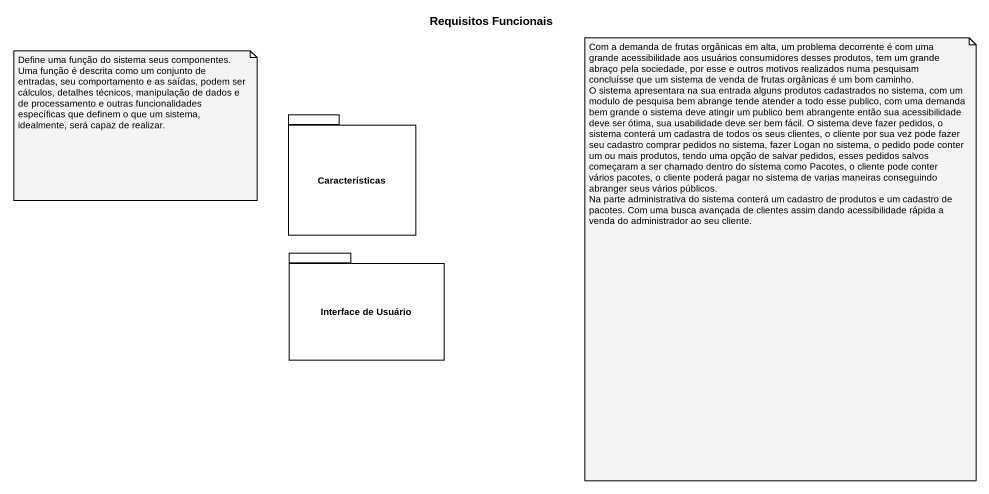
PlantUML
@startuml
title Requisitos Funcionais
package Características {
}
package "Interface de Usuário" as Interface_de_Usuário {
}
note as N1
  Com a demanda de frutas orgânicas em alta, um problema decorrente é com uma grande acessibilidade aos usuários consumidores desses produtos, tem um grande abraço pela sociedade, por esse e outros motivos realizados numa pesquisam concluísse que um sistema de venda de frutas orgânicas é um bom caminho.
  O sistema apresentara na sua entrada alguns produtos cadastrados no sistema, com um modulo de pesquisa bem abrange tende atender a todo esse publico, com uma demanda bem grande o sistema deve atingir um publico bem abrangente então sua acessibilidade deve ser ótima, sua usabilidade deve ser bem fácil. O sistema deve fazer pedidos, o sistema conterá um cadastra de todos os seus clientes, o cliente por sua vez pode fazer seu cadastro comprar pedidos no sistema, fazer Logan no sistema, o pedido pode conter um ou mais produtos, tendo uma opção de salvar pedidos, esses pedidos salvos começaram a ser chamado dentro do sistema como Pacotes, o cliente pode conter vários pacotes, o cliente poderá pagar no sistema de varias maneiras conseguindo abranger seus vários públicos.
  Na parte administrativa do sistema conterá um cadastro de produtos e um cadastro de pacotes. Com uma busca avançada de clientes assim dando acessibilidade rápida a venda do administrador ao seu cliente.
end note
note as N2
  Define uma função do sistema seus componentes. Uma função é descrita como um conjunto de entradas, seu comportamento e as saídas, podem ser cálculos, detalhes técnicos, manipulação de dados e de processamento e outras funcionalidades específicas que definem o que um sistema, idealmente, será capaz de realizar.
end note
@enduml
